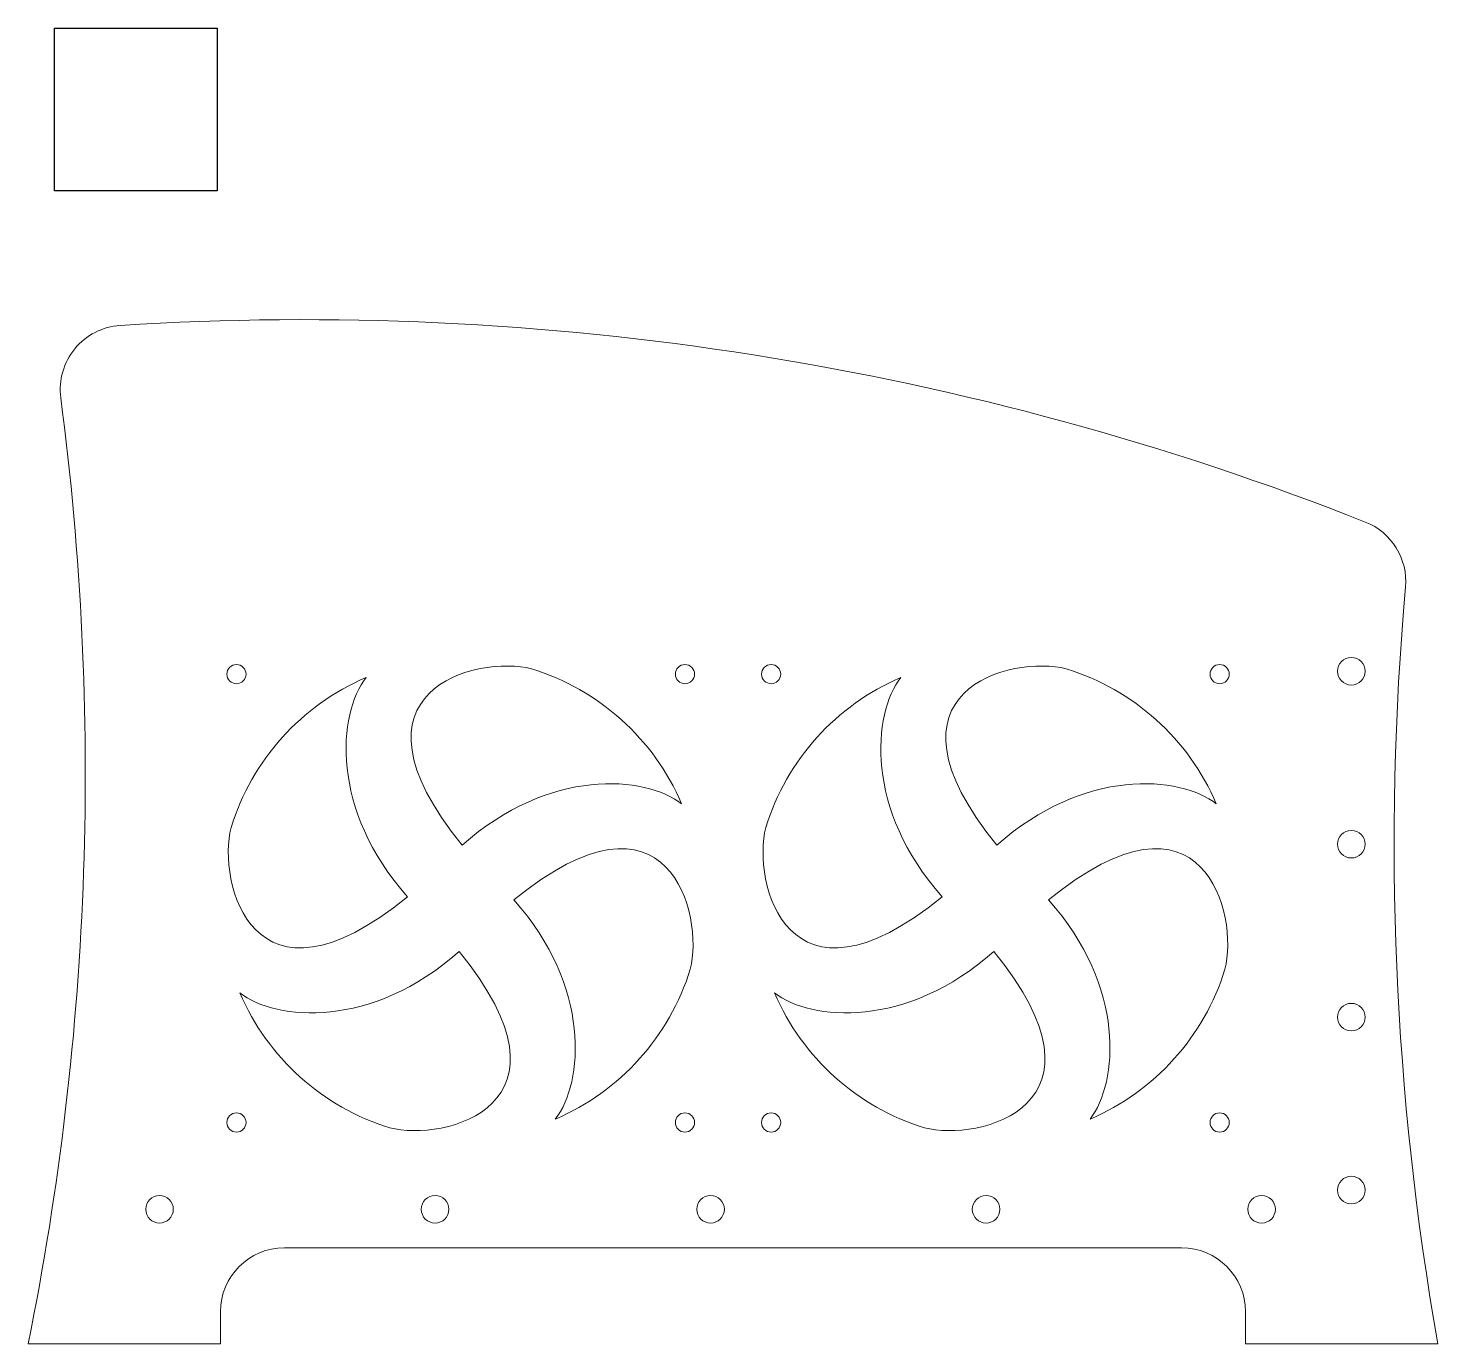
# Model space of a CAD drawing. Header units: millimetres. Extents: x 0 to 220, y 0 to 205.
import ezdxf

# ---------------------------------------------------------------- set-up
doc = ezdxf.new("R2010")
doc.units = ezdxf.units.MM

msp = doc.modelspace()

# ---------------------------------------------------------------- linework, layer by layer
at = {"color": 7, "linetype": 'Continuous', "lineweight": 15}
for p, q in [((40, 15), (180, 15)), ((30, 0), (30, 5)), ((190, 5), (190, 0)), ((0, 0), (30, 0)), ((190, 0), (220, 0))]:
    msp.add_line(p, q, dxfattribs=at)
msp.add_lwpolyline([(4.11, 179.99), (4.11, 205.39), (29.51, 205.39), (29.51, 179.99)], close=True)
for centre, radius in [((32.5, 104.55), 1.5), ((102.5, 104.55), 1.5), ((115.95, 104.55), 1.5), ((185.95, 104.55), 1.5), ((206.5, 105), 2.15), ((206.5, 78), 2.15), ((206.5, 51), 2.15), ((32.5, 34.55), 1.5), ((102.5, 34.55), 1.5), ((115.95, 34.55), 1.5), ((185.95, 34.55), 1.5), ((206.5, 24), 2.15), ((20.5, 21), 2.15), ((63.5, 21), 2.15), ((106.5, 21), 2.15), ((149.5, 21), 2.15), ((192.5, 21), 2.15)]:
    msp.add_circle(centre, radius, dxfattribs=at)
for centre, radius, start, end in [((15, 149), 10, 93.6532, 187.4793), ((43.04, -290.11), 450, 68.4015, 93.6532), ((-441.09, 89.12), 450, 348.577, 7.4793), ((205, 119), 10, 354.8955, 68.4015), ((663.18, 78.07), 450, 174.8955, 189.9911), ((67.5, 69.55), 37.5, 113.2033, 162.8301), ((67.5, 69.55), 37.5, 23.2033, 72.8301), ((150.95, 69.55), 37.5, 113.2033, 162.8301), ((150.95, 69.55), 37.5, 23.2033, 72.8301), ((67.5, 69.55), 37.5, 293.2033, 342.8301), ((150.95, 69.55), 37.5, 293.2033, 342.8301), ((67.5, 69.55), 37.5, 203.2033, 252.8301), ((150.95, 69.55), 37.5, 203.2033, 252.8301), ((40, 5), 10, 90, 180), ((180, 5), 10, 0, 90)]:
    msp.add_arc(centre, radius, start, end, dxfattribs=at)
for points in [[(67.74, 77.84), (47.97, 102.1), (70.11, 107.56), (78.57, 105.38)], [(151.19, 77.84), (131.42, 102.1), (153.56, 107.56), (162.02, 105.38)], [(52.73, 104.02), (48.32, 98.37), (47.1, 83.36), (59.21, 69.79)], [(136.18, 104.02), (131.77, 98.37), (130.55, 83.36), (142.66, 69.79)], [(101.97, 84.32), (96.32, 88.73), (81.31, 89.95), (67.74, 77.84)], [(75.79, 69.31), (100.05, 89.08), (105.51, 66.94), (103.33, 58.48)], [(185.42, 84.32), (179.77, 88.73), (164.76, 89.95), (151.19, 77.84)], [(159.24, 69.31), (183.5, 89.08), (188.96, 66.94), (186.78, 58.48)], [(59.21, 69.79), (34.95, 50.02), (29.49, 72.16), (31.67, 80.62)], [(142.66, 69.79), (118.4, 50.02), (112.94, 72.16), (115.12, 80.62)], [(82.27, 35.08), (86.68, 40.73), (87.9, 55.74), (75.79, 69.31)], [(165.72, 35.08), (170.13, 40.73), (171.35, 55.74), (159.24, 69.31)], [(33.03, 54.78), (38.68, 50.37), (53.69, 49.15), (67.26, 61.26)], [(67.26, 61.26), (87.03, 37), (64.89, 31.54), (56.43, 33.72)], [(116.48, 54.78), (122.13, 50.37), (137.14, 49.15), (150.71, 61.26)], [(150.71, 61.26), (170.48, 37), (148.34, 31.54), (139.88, 33.72)]]:
    msp.add_open_spline(points, degree=3, dxfattribs=at)

doc.saveas('drawing.dxf')
